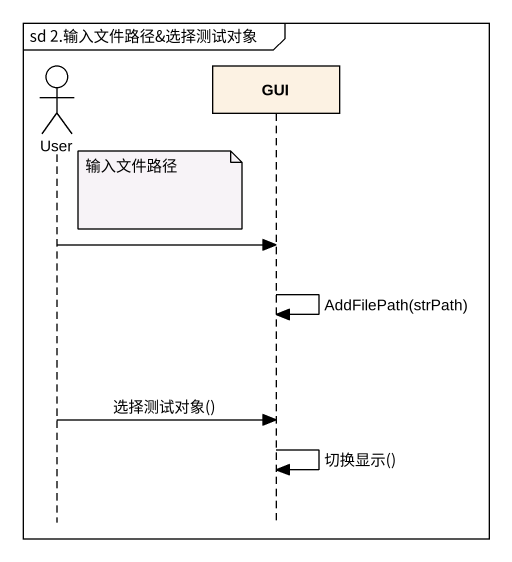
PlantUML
@startuml
mainframe sd 2.输入文件路径&选择测试对象
hide footbox
actor User
participant GUI

note right of User : 输入文件路径
User -> GUI
GUI -> GUI : AddFilePath(strPath)
User -> GUI : 选择测试对象()
GUI -> GUI : 切换显示()
@enduml
